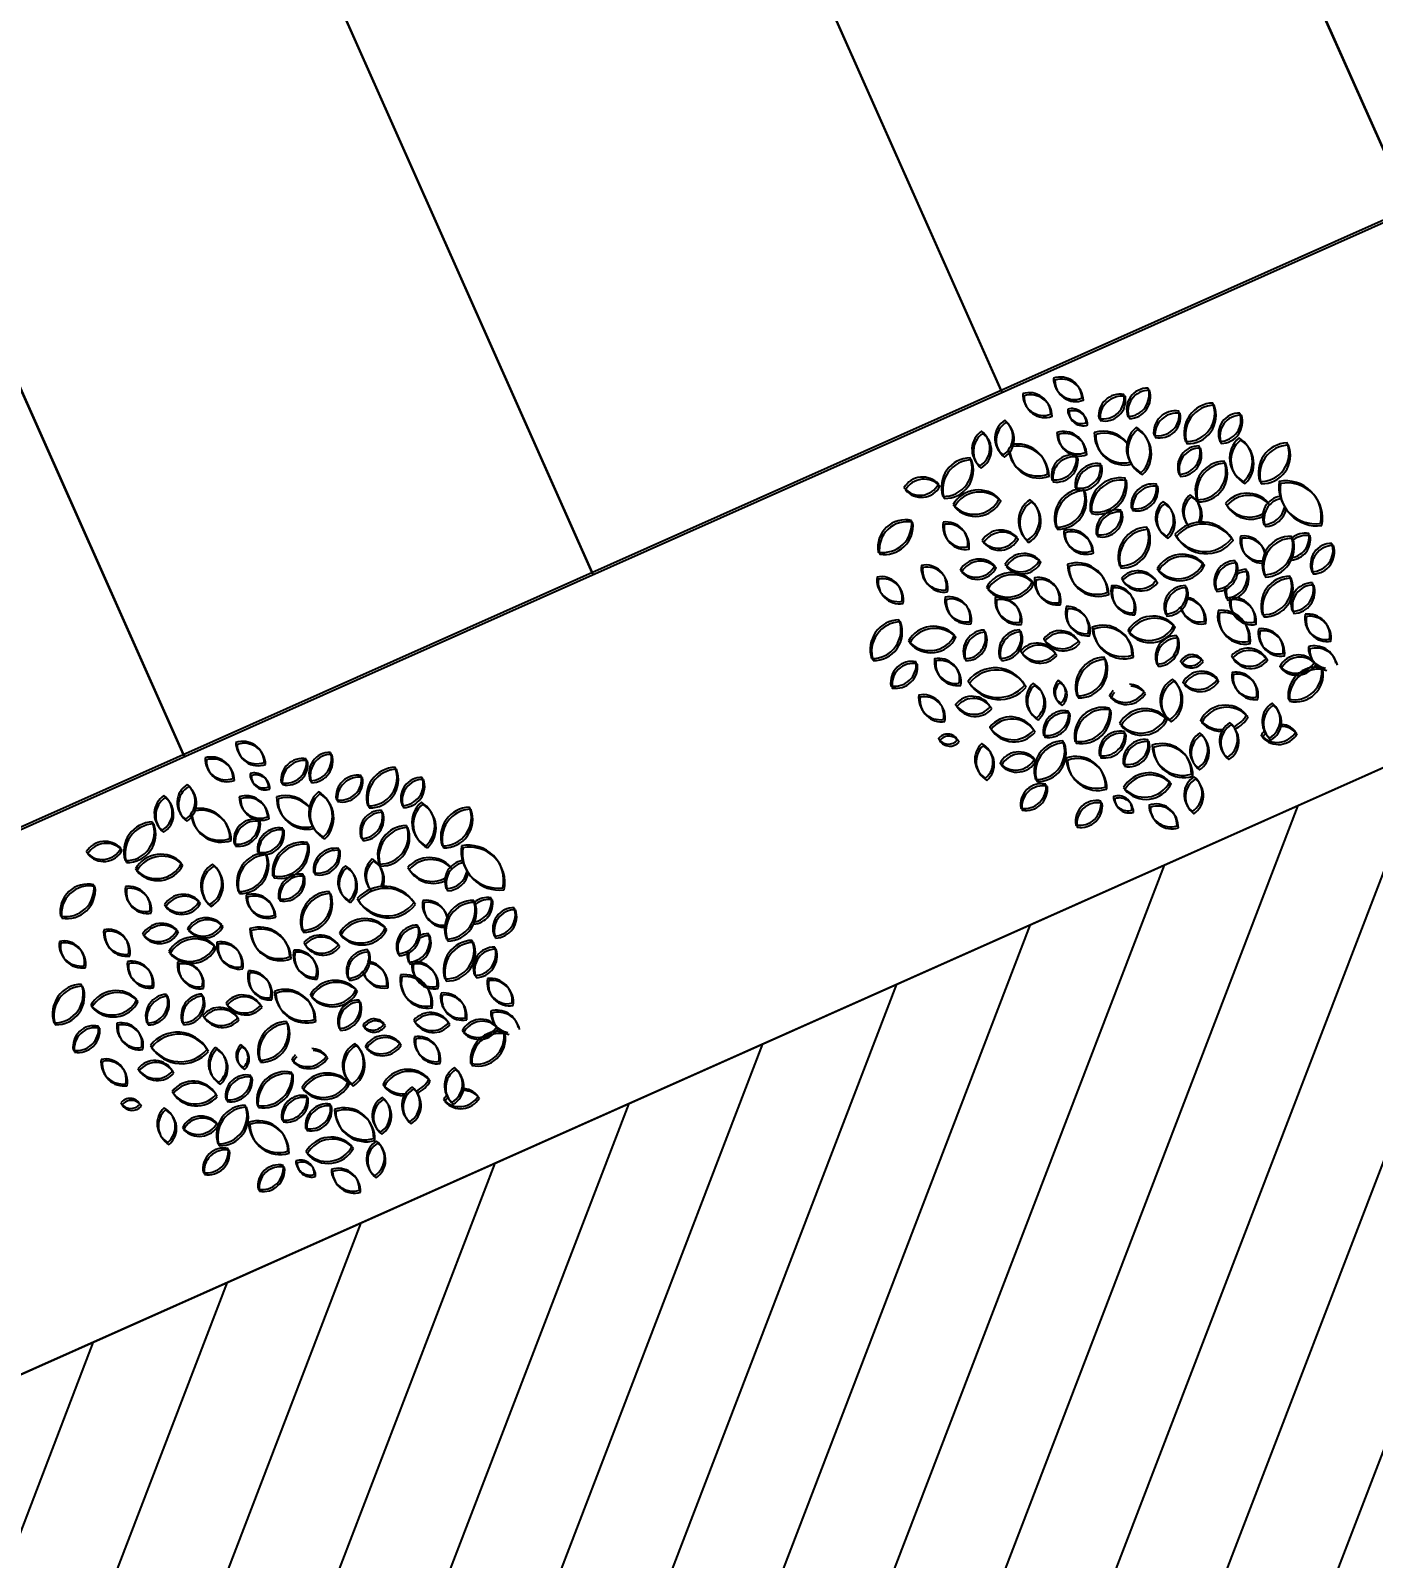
# Model space of a CAD drawing. Header units: inches. Extents: x -422522 to 22891, y -2973 to 414515.
# Drawn here: x 7647.9 to 7728.9, y 10637.9 to 10730.1 of the extents above; entities that cross this region are included whole.
import ezdxf

# ---------------------------------------------------------------- set-up
doc = ezdxf.new("R2010")
doc.units = ezdxf.units.IN
doc.header["$MEASUREMENT"] = 0
doc.layers.get('0').update_dxf_attribs({"lineweight": 25})
doc.layers.add('ARREDAMENTO', color=8, linetype='Continuous', lineweight=18)
doc.layers.add('QUOTE', color=6, linetype='Continuous', lineweight=9)
doc.styles.get("Standard").update_dxf_attribs({"font": 'Arial.ttf'})
doc.dimstyles.get("Standard").update_dxf_attribs({"dimtxt": 15, "dimasz": 10, "dimexe": 10, "dimexo": 10, "dimgap": 5, "dimtad": 2, "dimtih": 1, "dimtoh": 1, "dimdec": 0, "dimzin": 0, "dimdsep": 46, "dimtxsty": 'Standard', "dimblk": 'OBLIQUE', "dimblk1": 'OBLIQUE', "dimblk2": 'OBLIQUE', "dimcen": 0.09, "dimdle": 10, "dimadec": 0, "dimazin": 0, "dimtfac": 1, "dimtdec": 0, "dimtofl": 0, "dimtmove": 0, "dimatfit": 3, "dimldrblk": 'OBLIQUE', "dimfxl": 1, "dimtolj": 1, "dimtzin": 0, "dimarcsym": 0})

# ---------------------------------------------------------------- blocks, each defined once
blk = doc.blocks.new('_Oblique')
at = {"color": 0, "linetype": 'ByBlock', "lineweight": -2}
blk.add_line((-0.5, -0.5), (0.5, 0.5), dxfattribs=at)
blk = doc.blocks.new('*D98')
at = {"layer": 'Defpoints', "color": 0, "transparency": 16777216}
for p in [(7675.32, 10844.6), (7696.508, 10797.011), (7351.213, 10643.208)]:
    blk.add_point(p, dxfattribs=at)
at = {"layer": 'QUOTE', "color": 0, "lineweight": -2, "transparency": 16777216}
for p, q in [((7692.441, 10806.146), (7671.252, 10853.736)), ((7320.864, 10686.786), (7684.455, 10848.668)), ((7347.146, 10652.343), (7325.932, 10699.989))]:
    blk.add_line(p, q, dxfattribs=at)
at = {"layer": 'QUOTE', "color": 0, "lineweight": -2, "transparency": 16777216, "xscale": 10, "yscale": 10, "zscale": 10}
for p, rotation in [((7675.32, 10844.6), 23.99999999997978), ((7329.999, 10690.854), 203.9999999999798)]:
    blk.add_blockref('_Oblique', p, dxfattribs=dict(at, rotation=rotation))
at = {"layer": 'QUOTE', "color": 0, "transparency": 16777216, "insert": (7494.424, 10786.223), "char_height": 15, "attachment_point": 5}
blk.add_mtext('\\A1;378', dxfattribs=at)

msp = doc.modelspace()

# ---------------------------------------------------------------- hatches: boundary and pattern name
h = msp.add_hatch()
h.set_pattern_fill('ANSI31', color=0, scale=50, angle=24)
h.set_pattern_definition([(69, (3551.2776, -5106.066), (-5.8348777, 2.2397997), [])])
h.paths.add_polyline_path([(7743.386, 10691.82), (6657.157, 10208.199), (6657.157, 10142.53), (6849.699, 10228.255), (7089.027, 10334.81), (7089.008, 10334.851), (7098.144, 10338.918), (7452.639, 10496.701), (7453.109, 10496.91), (7763.246, 10634.992), (7763.245, 10634.993), (7763.183, 10635.134), (7767.733, 10637.16)])

# ---------------------------------------------------------------- linework, layer by layer
for p, q in [((7743.3, 10691.961), (7698.542, 10792.443)), ((7743.383, 10691.828), (7698.642, 10792.318)), ((7673.878, 10781.457), (7706.429, 10708.379)), ((7673.976, 10781.336), (7706.515, 10708.252)), ((7649.215, 10770.471), (7681.765, 10697.393)), ((7649.31, 10770.354), (7681.849, 10697.27)), ((7624.551, 10759.485), (7657.102, 10686.407)), ((7624.644, 10759.372), (7657.183, 10686.288)), ((7731.093, 10719.365), (7385.798, 10565.562)), ((7731.18, 10719.234), (7385.86, 10565.488)), ((6656.965, 10208.113), (7743.386, 10691.82)), ((6779.618, 10262.731), (7743.383, 10691.828)), ((7398.062, 10538.081), (7743.383, 10691.828))]:
    msp.add_line(p, q)
at = {"layer": 'ARREDAMENTO', "linetype": 'ByBlock', "lineweight": -3}
for points in [[(7709.615, 10709.132, 0.535384), (7711.331, 10707.926, 0.500203)], [(7709.701, 10709.004, 0.535384), (7711.416, 10707.798, 0.500203)], [(7707.757, 10708.195, 0.535384), (7709.447, 10706.955, 0.500203)], [(7707.842, 10708.068, 0.535384), (7709.532, 10706.827, 0.500203)], [(7712.345, 10706.702, 0.535384), (7713.863, 10708.149, 0.500203)], [(7712.43, 10706.574, 0.535384), (7713.949, 10708.02, 0.500203)], [(7715.318, 10708.525, 0.535384), (7714.106, 10706.814, 0.500203)], [(7715.403, 10708.397, 0.535384), (7714.191, 10706.686, 0.500203)], [(7710.472, 10707.256, 0.535384), (7711.589, 10706.436, 0.500203)], [(7710.557, 10707.128, 0.535384), (7711.674, 10706.308, 0.500203)], [(7715.661, 10705.686, 0.535384), (7717.18, 10707.132, 0.500203)], [(7715.746, 10705.557, 0.535384), (7717.265, 10707.003, 0.500203)], [(7717.576, 10705.299, 0.535384), (7719.227, 10707.629, 0.500203)], [(7717.661, 10705.17, 0.535384), (7719.312, 10707.5, 0.500203)], [(7720.863, 10707.025, 0.535384), (7719.65, 10705.313, 0.500203)], [(7720.948, 10706.895, 0.535384), (7719.735, 10705.184, 0.500203)], [(7705.166, 10703.831, 0.535384), (7705.274, 10705.925, 0.500203)], [(7706.687, 10706.588, 0.535384), (7706.579, 10704.494, 0.500203)], [(7706.773, 10706.461, 0.535384), (7706.664, 10704.367, 0.500203)], [(7709.822, 10705.85, 0.535384), (7711.538, 10704.645, 0.500203)], [(7714.603, 10706.158, 0.535384), (7714.898, 10703.439, 0.500203)], [(7714.688, 10706.03, 0.535384), (7714.982, 10703.311, 0.500203)], [(7705.25, 10703.704, 0.535384), (7705.359, 10705.798, 0.500203)], [(7709.907, 10705.723, 0.535384), (7711.623, 10704.517, 0.500203)], [(7718.402, 10705.037, 0.535384), (7717.19, 10703.326, 0.500203)], [(7720.805, 10705.521, 0.535384), (7721.09, 10702.897, 0.500203)], [(7720.89, 10705.392, 0.535384), (7721.174, 10702.767, 0.500203)], [(7722.056, 10702.89, 0.535384), (7723.707, 10705.22, 0.500203)], [(7722.14, 10702.76, 0.535384), (7723.792, 10705.09, 0.500203)], [(7702.933, 10702, 0.535384), (7704.584, 10704.33, 0.500203)], [(7703.018, 10701.874, 0.535384), (7704.669, 10704.204, 0.500203)], [(7710.999, 10704.477, 0.535384), (7709.511, 10703, 0.500203)], [(7711.084, 10704.35, 0.535384), (7709.595, 10702.873, 0.500203)], [(7718.487, 10704.908, 0.535384), (7717.275, 10703.197, 0.500203)], [(7718.254, 10701.794, 0.535384), (7719.905, 10704.125, 0.500203)], [(7700.593, 10702.522, 0.535384), (7702.678, 10702.743, 0.500203)], [(7710.922, 10702.514, 0.535384), (7712.441, 10703.96, 0.500203)], [(7711.007, 10702.386, 0.535384), (7712.526, 10703.832, 0.500203)], [(7711.831, 10701.092, 0.535384), (7713.928, 10703.088, 0.500203)], [(7718.338, 10701.665, 0.535384), (7719.989, 10703.995, 0.500203)], [(7700.677, 10702.396, 0.535384), (7702.763, 10702.617, 0.500203)], [(7703.557, 10701.5, 0.535384), (7706.345, 10701.85, 0.500203)], [(7703.641, 10701.374, 0.535384), (7706.429, 10701.723, 0.500203)], [(7709.757, 10700.141, 0.535384), (7711.408, 10702.471, 0.500203)], [(7709.841, 10700.013, 0.535384), (7711.492, 10702.344, 0.500203)], [(7711.915, 10700.964, 0.535384), (7714.012, 10702.96, 0.500203)], [(7714.3, 10701.281, 0.535384), (7715.819, 10702.728, 0.500203)], [(7714.384, 10701.153, 0.535384), (7715.903, 10702.599, 0.500203)], [(7725.721, 10700.368, 0.535384), (7723.227, 10702.9, 0.500203)], [(7725.805, 10700.238, 0.535384), (7723.312, 10702.77, 0.500203)], [(7708.026, 10699.351, 0.535384), (7708.2, 10701.796, 0.500203)], [(7708.11, 10699.224, 0.535384), (7708.284, 10701.669, 0.500203)], [(7716.222, 10701.687, 0.535384), (7716.446, 10699.602, 0.500203)], [(7716.306, 10701.558, 0.535384), (7716.53, 10699.473, 0.500203)], [(7701.046, 10700.548, 0.535384), (7699.046, 10698.643, 0.500203)], [(7701.13, 10700.422, 0.535384), (7699.129, 10698.517, 0.500203)], [(7702.963, 10700.441, 0.535384), (7704.434, 10698.947, 0.500203)], [(7712.193, 10699.698, 0.535384), (7713.681, 10701.175, 0.500203)], [(7712.277, 10699.57, 0.535384), (7713.765, 10701.047, 0.500203)], [(7716.942, 10699.709, 0.535384), (7720.365, 10699.471, 0.500203)], [(7703.047, 10700.315, 0.535384), (7704.518, 10698.821, 0.500203)], [(7705.313, 10699.329, 0.535384), (7707.398, 10699.55, 0.500203)], [(7705.397, 10699.202, 0.535384), (7707.482, 10699.423, 0.500203)], [(7710.229, 10699.923, 0.535384), (7711.945, 10698.718, 0.500203)], [(7710.313, 10699.796, 0.535384), (7712.029, 10698.59, 0.500203)], [(7713.601, 10697.804, 0.535384), (7715.252, 10700.134, 0.500203)], [(7713.685, 10697.675, 0.535384), (7715.336, 10700.006, 0.500203)], [(7717.026, 10699.581, 0.535384), (7720.449, 10699.342, 0.500203)], [(7723.969, 10699.595, 0.535384), (7722.318, 10697.265, 0.500203)], [(7724.053, 10699.465, 0.535384), (7722.402, 10697.135, 0.500203)], [(7706.687, 10697.891, 0.535384), (7708.768, 10698.153, 0.500203)], [(7715.859, 10697.619, 0.535384), (7718.647, 10697.969, 0.500203)], [(7726.414, 10699.162, 0.535384), (7725.202, 10697.451, 0.500203)], [(7726.498, 10699.032, 0.535384), (7725.286, 10697.321, 0.500203)], [(7703.139, 10696.362, 0.535384), (7701.646, 10697.834, 0.500203)], [(7703.223, 10696.235, 0.535384), (7701.73, 10697.708, 0.500203)], [(7703.985, 10697.557, 0.535384), (7706.066, 10697.818, 0.500203)], [(7704.069, 10697.431, 0.535384), (7706.15, 10697.692, 0.500203)], [(7706.771, 10697.765, 0.535384), (7708.852, 10698.025, 0.500203)], [(7710.467, 10697.901, 0.535384), (7712.873, 10696.211, 0.500203)], [(7710.551, 10697.774, 0.535384), (7712.956, 10696.083, 0.500203)], [(7715.942, 10697.49, 0.535384), (7718.731, 10697.84, 0.500203)], [(7720.581, 10698.115, 0.535384), (7719.394, 10696.386, 0.500203)], [(7720.665, 10697.986, 0.535384), (7719.477, 10696.257, 0.500203)], [(7700.46, 10695.658, 0.535384), (7698.967, 10697.131, 0.500203)], [(7700.543, 10695.532, 0.535384), (7699.05, 10697.005, 0.500203)], [(7705.563, 10696.511, 0.535384), (7708.351, 10696.861, 0.500203)], [(7705.647, 10696.384, 0.535384), (7708.435, 10696.734, 0.500203)], [(7709.948, 10695.587, 0.535384), (7708.476, 10697.081, 0.500203)], [(7710.031, 10695.46, 0.535384), (7708.56, 10696.954, 0.500203)], [(7713.708, 10697.06, 0.535384), (7715.8, 10696.914, 0.500203)], [(7713.791, 10696.931, 0.535384), (7715.883, 10696.785, 0.500203)], [(7722.218, 10694.862, 0.535384), (7723.869, 10697.193, 0.500203)], [(7722.301, 10694.733, 0.535384), (7723.953, 10697.063, 0.500203)], [(7725.236, 10696.781, 0.535384), (7724.024, 10695.07, 0.500203)], [(7725.319, 10696.651, 0.535384), (7724.107, 10694.94, 0.500203)], [(7704.566, 10694.439, 0.535384), (7703.073, 10695.912, 0.500203)], [(7704.649, 10694.313, 0.535384), (7703.157, 10695.785, 0.500203)], [(7707.592, 10694.401, 0.535384), (7706.099, 10695.874, 0.500203)], [(7707.675, 10694.274, 0.535384), (7706.183, 10695.747, 0.500203)], [(7714.438, 10694.974, 0.535384), (7713.116, 10696.602, 0.500203)], [(7714.521, 10694.845, 0.535384), (7713.199, 10696.474, 0.500203)], [(7717.586, 10696.616, 0.535384), (7716.374, 10694.905, 0.500203)], [(7717.669, 10696.487, 0.535384), (7716.457, 10694.776, 0.500203)], [(7720.256, 10695.884, 0.535384), (7721.749, 10694.412, 0.500203)], [(7720.34, 10695.755, 0.535384), (7721.832, 10694.282, 0.500203)], [(7710.385, 10695.35, 0.535384), (7711.706, 10693.722, 0.500203)], [(7710.468, 10695.222, 0.535384), (7711.789, 10693.594, 0.500203)], [(7719.549, 10695.112, 0.535384), (7721.389, 10693.244, 0.500203)], [(7719.632, 10694.983, 0.535384), (7721.472, 10693.115, 0.500203)], [(7724.796, 10694.889, 0.535384), (7726.268, 10693.394, 0.500203)], [(7698.642, 10692.22, 0.535384), (7700.293, 10694.551, 0.500203)], [(7698.725, 10692.095, 0.535384), (7700.376, 10694.425, 0.500203)], [(7700.857, 10693.277, 0.535384), (7703.645, 10693.627, 0.500203)], [(7700.94, 10693.151, 0.535384), (7703.728, 10693.5, 0.500203)], [(7704.241, 10692.209, 0.535384), (7705.429, 10693.937, 0.500203)], [(7706.385, 10692.225, 0.535384), (7707.572, 10693.953, 0.500203)], [(7711.115, 10693.264, 0.535384), (7709.023, 10693.41, 0.500203)], [(7714.355, 10692.422, 0.535384), (7711.949, 10694.113, 0.500203)], [(7714.438, 10692.294, 0.535384), (7712.032, 10693.985, 0.500203)], [(7714.091, 10693.89, 0.535384), (7716.879, 10694.24, 0.500203)], [(7714.174, 10693.762, 0.535384), (7716.962, 10694.111, 0.500203)], [(7721.992, 10694.008, 0.535384), (7723.464, 10692.514, 0.500203)], [(7722.075, 10693.879, 0.535384), (7723.547, 10692.384, 0.500203)], [(7724.88, 10694.759, 0.535384), (7726.351, 10693.264, 0.500203)], [(7704.324, 10692.082, 0.535384), (7705.512, 10693.81, 0.500203)], [(7706.467, 10692.098, 0.535384), (7707.655, 10693.826, 0.500203)], [(7709.725, 10692.515, 0.535384), (7707.633, 10692.661, 0.500203)], [(7709.808, 10692.387, 0.535384), (7707.716, 10692.533, 0.500203)], [(7711.198, 10693.136, 0.535384), (7709.106, 10693.282, 0.500203)], [(7717.058, 10693.589, 0.535384), (7715.845, 10691.877, 0.500203)], [(7717.141, 10693.46, 0.535384), (7715.928, 10691.749, 0.500203)], [(7701.325, 10692.012, 0.535384), (7699.807, 10690.566, 0.500203)], [(7703.932, 10690.723, 0.535384), (7702.439, 10692.196, 0.500203)], [(7704.015, 10690.597, 0.535384), (7702.522, 10692.07, 0.500203)], [(7711.027, 10689.966, 0.535384), (7712.678, 10692.296, 0.500203)], [(7711.109, 10689.838, 0.535384), (7712.76, 10692.168, 0.500203)], [(7718.562, 10692.174, 0.535384), (7717.276, 10692.038, 0.500203)], [(7718.645, 10692.045, 0.535384), (7717.358, 10691.909, 0.500203)], [(7720.352, 10692.383, 0.535384), (7722.444, 10692.239, 0.500203)], [(7720.434, 10692.254, 0.535384), (7722.526, 10692.11, 0.500203)], [(7725.354, 10691.998, 0.535384), (7723.273, 10691.737, 0.500203)], [(7725.437, 10691.868, 0.535384), (7723.356, 10691.607, 0.500203)], [(7701.408, 10691.886, 0.535384), (7699.889, 10690.44, 0.500203)], [(7707.88, 10690.614, 0.535384), (7704.457, 10690.853, 0.500203)], [(7707.962, 10690.487, 0.535384), (7704.54, 10690.726, 0.500203)], [(7719.51, 10690.995, 0.535384), (7717.424, 10690.774, 0.500203)], [(7719.592, 10690.865, 0.535384), (7717.507, 10690.645, 0.500203)], [(7721.859, 10689.882, 0.535384), (7720.388, 10691.376, 0.500203)], [(7721.942, 10689.753, 0.535384), (7720.471, 10691.247, 0.500203)], [(7723.776, 10689.775, 0.535384), (7725.777, 10691.68, 0.500203)], [(7723.858, 10689.645, 0.535384), (7725.86, 10691.55, 0.500203)], [(7708.601, 10688.637, 0.535384), (7708.376, 10690.722, 0.500203)], [(7708.683, 10688.51, 0.535384), (7708.459, 10690.595, 0.500203)], [(7710.051, 10689.522, 0.535384), (7709.904, 10690.889, 0.500203)], [(7710.133, 10689.394, 0.535384), (7709.986, 10690.762, 0.500203)], [(7716.796, 10690.973, 0.535384), (7716.622, 10688.527, 0.500203)], [(7716.879, 10690.844, 0.535384), (7716.704, 10688.399, 0.500203)], [(7702.981, 10688.541, 0.535384), (7701.488, 10690.014, 0.500203)], [(7703.064, 10688.415, 0.535384), (7701.571, 10689.888, 0.500203)], [(7705.802, 10689.305, 0.535384), (7703.71, 10689.451, 0.500203)], [(7705.884, 10689.179, 0.535384), (7703.792, 10689.325, 0.500203)], [(7712.991, 10689.232, 0.535384), (7710.895, 10687.235, 0.500203)], [(7722.647, 10687.431, 0.535384), (7722.796, 10689.523, 0.500203)], [(7722.729, 10687.301, 0.535384), (7722.878, 10689.393, 0.500203)], [(7708.418, 10687.896, 0.535384), (7705.77, 10688.078, 0.500203)], [(7708.5, 10687.769, 0.535384), (7705.852, 10687.951, 0.500203)], [(7710.522, 10689.042, 0.535384), (7709.004, 10687.596, 0.500203)], [(7710.605, 10688.915, 0.535384), (7709.086, 10687.469, 0.500203)], [(7713.073, 10689.104, 0.535384), (7710.977, 10687.108, 0.500203)], [(7713.604, 10688.306, 0.535384), (7716.392, 10688.656, 0.500203)], [(7713.686, 10688.178, 0.535384), (7716.474, 10688.527, 0.500203)], [(7703.836, 10687.309, 0.535384), (7702.67, 10687.391, 0.500203)], [(7703.918, 10687.183, 0.535384), (7702.752, 10687.264, 0.500203)], [(7713.9, 10687.81, 0.535384), (7712.381, 10686.363, 0.500203)], [(7713.982, 10687.681, 0.535384), (7712.463, 10686.236, 0.500203)], [(7718.455, 10687.725, 0.535384), (7718.346, 10685.631, 0.500203)], [(7718.537, 10687.596, 0.535384), (7718.428, 10685.502, 0.500203)], [(7720.264, 10688.346, 0.535384), (7720.115, 10686.254, 0.500203)], [(7720.346, 10688.217, 0.535384), (7720.197, 10686.125, 0.500203)], [(7705.508, 10684.999, 0.535384), (7705.283, 10687.084, 0.500203)], [(7705.589, 10684.872, 0.535384), (7705.365, 10686.957, 0.500203)], [(7708.469, 10686.153, 0.535384), (7706.388, 10685.892, 0.500203)], [(7708.531, 10684.923, 0.535384), (7710.182, 10687.253, 0.500203)], [(7708.613, 10684.795, 0.535384), (7710.264, 10687.125, 0.500203)], [(7713.823, 10685.846, 0.535384), (7715.312, 10687.323, 0.500203)], [(7713.905, 10685.718, 0.535384), (7715.394, 10687.195, 0.500203)], [(7717.932, 10685.247, 0.535384), (7715.563, 10686.985, 0.500203)], [(7718.013, 10685.118, 0.535384), (7715.645, 10686.857, 0.500203)], [(7708.551, 10686.026, 0.535384), (7706.47, 10685.765, 0.500203)], [(7712.745, 10684.468, 0.535384), (7710.38, 10686.204, 0.500203)], [(7712.827, 10684.34, 0.535384), (7710.462, 10686.077, 0.500203)], [(7709.161, 10684.638, 0.535384), (7707.642, 10683.192, 0.500203)], [(7713.84, 10684.439, 0.535384), (7716.628, 10684.789, 0.500203)], [(7713.921, 10684.311, 0.535384), (7716.709, 10684.66, 0.500203)], [(7718.105, 10685.084, 0.535384), (7717.996, 10682.99, 0.500203)], [(7718.186, 10684.955, 0.535384), (7718.077, 10682.861, 0.500203)], [(7709.242, 10684.51, 0.535384), (7707.724, 10683.064, 0.500203)], [(7714.35, 10683.068, 0.535384), (7713.233, 10683.888, 0.500203)], [(7714.432, 10682.94, 0.535384), (7713.315, 10683.76, 0.500203)], [(7712.478, 10683.621, 0.535384), (7710.959, 10682.175, 0.500203)], [(7712.559, 10683.493, 0.535384), (7711.04, 10682.047, 0.500203)], [(7717.066, 10682.128, 0.535384), (7715.375, 10683.369, 0.500203)], [(7717.147, 10682, 0.535384), (7715.457, 10683.241, 0.500203)]]:
    msp.add_lwpolyline(points, format="xyb", close=True, dxfattribs=at)
for points in [[(7714.048, 10705.236, 0.30861), (7712.077, 10705.855, 0.535384)], [(7706.9, 10704.8, 0.485783), (7709.259, 10703.338, 0.46813), (7707.076, 10705.123, 0.535384)], [(7706.985, 10704.673, 0.485783), (7709.344, 10703.211, 0.46813), (7707.161, 10704.996, 0.535384)], [(7712.077, 10705.855, 0.497857), (7714.242, 10704.06, 0.500203)], [(7712.162, 10705.727, 0.497857), (7714.327, 10703.931, 0.500203)], [(7714.133, 10705.108, 0.30861), (7712.162, 10705.727, 0.535384)], [(7722.574, 10701.626, 0.449067), (7719.994, 10701.588, 0.535384)], [(7717.849, 10702.1, 0.427879), (7717.728, 10700.281, 0.500203)], [(7717.933, 10701.971, 0.427879), (7717.812, 10700.152, 0.500203)], [(7718.379, 10700.443, 0.379729), (7717.849, 10702.1, 0.535384)], [(7718.463, 10700.314, 0.379729), (7717.933, 10701.971, 0.535384)], [(7719.994, 10701.588, 0.411154), (7722.244, 10700.962, 0.500203)], [(7722.659, 10701.497, 0.449067), (7720.078, 10701.459, 0.535384)], [(7720.078, 10701.459, 0.411154), (7722.328, 10700.832, 0.500203)], [(7723.276, 10702, 0.473768), (7722.311, 10700.306, 0.350042), (7723.561, 10701.359, 0.535384)], [(7723.361, 10701.87, 0.473768), (7722.395, 10700.176, 0.350042), (7723.645, 10701.229, 0.535384)], [(7720.89, 10699.6, 0.493715), (7722.219, 10698.105, 0.500203)], [(7722.362, 10698.599, 0.391787), (7720.89, 10699.6, 0.535384)], [(7720.974, 10699.471, 0.493715), (7722.302, 10697.975, 0.500203)], [(7722.445, 10698.469, 0.391787), (7720.974, 10699.471, 0.535384)], [(7723.883, 10698.285, 0.439965), (7725.016, 10699.758, 0.209361), (7723.996, 10699.501, 0.535384)], [(7723.967, 10698.155, 0.439965), (7725.1, 10699.628, 0.209361), (7724.08, 10699.372, 0.535384)], [(7719.971, 10696.548, 0.136045), (7720.036, 10695.878, 0.500203), (7721.248, 10697.589, 0.535384)], [(7721.248, 10697.589, 0.128884), (7720.626, 10697.445, 0.500203)], [(7720.055, 10696.418, 0.136045), (7720.119, 10695.748, 0.500203), (7721.332, 10697.459, 0.535384)], [(7721.332, 10697.459, 0.128884), (7720.709, 10697.315, 0.500203)], [(7717.269, 10695.293, 0.382111), (7718.723, 10694.45, 0.410997), (7717.616, 10695.923, 0.535384)], [(7717.353, 10695.164, 0.382111), (7718.806, 10694.321, 0.410997), (7717.699, 10695.794, 0.535384)], [(7726.655, 10691.943, 0.43907), (7724.993, 10692.923, 0.535384)], [(7724.993, 10692.923, 0.373165), (7726.017, 10691.628, 0.500203)], [(7725.076, 10692.793, 0.373165), (7726.1, 10691.498, 0.500203)], [(7726.738, 10691.813, 0.43907), (7725.076, 10692.793, 0.535384)], [(7713.218, 10690.29, 0.076845), (7712.996, 10689.976, 0.500203), (7715.077, 10690.237, 0.535384)], [(7715.077, 10690.237, 0.202478), (7714.198, 10690.671, 0.500203)], [(7715.159, 10690.109, 0.202478), (7714.28, 10690.543, 0.500203)], [(7713.301, 10690.162, 0.076845), (7713.078, 10689.848, 0.500203), (7715.159, 10690.109, 0.535384)], [(7721.266, 10688.823, 0.535384), (7718.477, 10688.473, 0.217069), (7719.832, 10687.94, 0.535384)], [(7721.348, 10688.694, 0.535384), (7718.56, 10688.345, 0.217069), (7719.914, 10687.811, 0.535384)], [(7720.483, 10688.102, 0.155177), (7721.266, 10688.823, 0.535384)], [(7720.565, 10687.973, 0.155177), (7721.348, 10688.694, 0.535384)], [(7722.329, 10687.845, 0.064212), (7722.144, 10687.58, 0.500203), (7724.229, 10687.802, 0.535384)], [(7722.411, 10687.715, 0.064212), (7722.226, 10687.451, 0.500203), (7724.311, 10687.672, 0.535384)], [(7724.229, 10687.802, 0.224005), (7723.255, 10688.256, 0.500203)], [(7724.311, 10687.672, 0.224005), (7723.337, 10688.127, 0.500203)]]:
    msp.add_lwpolyline(points, format="xyb", dxfattribs=at)
for centre, radius, start, end in [((7660.693, 10685.914), 1.31, 1.75811, 108.05544), ((7661.547, 10687.129), 1.26, 178.579, 291.23455), ((7660.775, 10685.795), 1.31, 1.74871, 108.04605), ((7661.629, 10687.009), 1.26, 178.5696, 291.22515), ((7665.954, 10685.294), 1.26, 88.35809, 201.01365), ((7664.743, 10686.152), 1.31, 271.5372, 17.83454), ((7659.687, 10686.166), 1.26, 177.39454, 290.0501), ((7658.809, 10684.97), 1.31, 0.57365, 106.87099), ((7659.769, 10686.047), 1.26, 177.38515, 290.0407), ((7658.89, 10684.85), 1.31, 0.56425, 106.86159), ((7664.318, 10684.884), 1.31, 80.45011, 186.74744), ((7663.295, 10685.959), 1.26, 257.271, 9.92655), ((7664.4, 10684.764), 1.31, 80.44071, 186.73805), ((7663.376, 10685.84), 1.26, 257.2616, 9.91716), ((7666.036, 10685.174), 1.26, 88.3487, 201.00425), ((7664.824, 10686.032), 1.31, 271.5278, 17.82514), ((7669.947, 10683.873), 1.785, 91.5372, 197.83454), ((7668.298, 10685.042), 1.716, 268.35809, 21.01365), ((7661.976, 10685.246), 0.833, 177.39454, 290.0501), ((7661.395, 10684.455), 0.866, 0.57365, 106.87099), ((7662.057, 10685.126), 0.833, 177.38515, 290.0407), ((7661.477, 10684.336), 0.866, 0.56425, 106.86159), ((7667.635, 10683.868), 1.31, 80.45011, 186.74744), ((7666.611, 10684.943), 1.26, 257.271, 9.92655), ((7667.716, 10683.747), 1.31, 80.44071, 186.73805), ((7666.693, 10684.823), 1.26, 257.2616, 9.91716), ((7670.029, 10683.752), 1.785, 91.5278, 197.82514), ((7668.379, 10684.921), 1.716, 268.3487, 21.00425), ((7671.499, 10683.793), 1.26, 88.35809, 201.01365), ((7671.58, 10683.672), 1.26, 88.3487, 201.00425), ((7670.287, 10684.651), 1.31, 271.5372, 17.83454), ((7670.369, 10684.53), 1.31, 271.5278, 17.82514), ((7656.677, 10682.865), 1.31, 123.88175, 230.17908), ((7656.758, 10682.747), 1.31, 123.87235, 230.16969), ((7655.195, 10682.942), 1.26, 300.70264, 53.35819), ((7655.276, 10682.824), 1.26, 300.69324, 53.34879), ((7658.003, 10683.533), 1.26, 120.70264, 233.35819), ((7658.084, 10683.414), 1.26, 120.69324, 233.34879), ((7656.521, 10683.61), 1.31, 303.88175, 50.17908), ((7656.602, 10683.491), 1.31, 303.87235, 50.16969), ((7660.9, 10682.633), 1.31, 1.75811, 108.05544), ((7661.754, 10683.847), 1.26, 178.579, 291.23455), ((7660.981, 10682.513), 1.31, 1.74871, 108.04605), ((7661.835, 10683.728), 1.26, 178.5696, 291.22515), ((7664.51, 10683.803), 1.763, 177.39454, 283.26151), ((7663.281, 10682.129), 1.833, 38.26801, 106.87099), ((7664.591, 10683.683), 1.763, 177.38515, 283.25212), ((7663.362, 10682.009), 1.833, 38.25861, 106.86159), ((7666.328, 10682.925), 1.643, 129.86302, 242.51857), ((7666.41, 10682.805), 1.643, 129.85362, 242.50918), ((7664.404, 10682.716), 1.709, 313.04213, 59.33947), ((7664.485, 10682.596), 1.709, 313.03273, 59.33007), ((7659.326, 10683.025), 1.765, 186.41137, 290.0501), ((7658.096, 10681.348), 1.836, 0.57365, 100.91637), ((7658.177, 10681.229), 1.836, 0.56425, 100.90698), ((7669.038, 10681.806), 1.26, 88.35809, 201.01365), ((7669.119, 10681.685), 1.26, 88.3487, 201.00425), ((7667.827, 10682.664), 1.31, 271.5372, 17.83454), ((7667.908, 10682.543), 1.31, 271.5278, 17.82514), ((7672.494, 10682.332), 1.586, 129.86302, 242.51857), ((7672.575, 10682.21), 1.586, 129.85362, 242.50918), ((7670.636, 10682.13), 1.649, 313.04213, 59.33947), ((7670.718, 10682.009), 1.649, 313.03273, 59.33007), ((7674.427, 10681.464), 1.785, 91.5372, 197.83454), ((7674.508, 10681.343), 1.785, 91.5278, 197.82514), ((7672.777, 10682.633), 1.716, 268.35809, 21.01365), ((7672.858, 10682.512), 1.716, 268.3487, 21.00425), ((7655.304, 10680.575), 1.785, 91.5372, 197.83454), ((7655.385, 10680.456), 1.785, 91.5278, 197.82514), ((7653.655, 10681.743), 1.716, 268.35809, 21.01365), ((7653.736, 10681.625), 1.716, 268.3487, 21.00425), ((7659.407, 10682.906), 1.765, 186.40197, 290.0407), ((7661.419, 10681.271), 1.26, 78.45545, 191.11101), ((7660.373, 10682.325), 1.31, 261.63456, 7.9319), ((7661.5, 10681.152), 1.26, 78.44606, 191.10161), ((7660.455, 10682.205), 1.31, 261.62516, 7.9225), ((7662.896, 10680.696), 1.31, 80.45011, 186.74744), ((7661.872, 10681.771), 1.26, 257.271, 9.92655), ((7670.625, 10680.369), 1.785, 91.5372, 197.83454), ((7670.705, 10680.248), 1.785, 91.5278, 197.82514), ((7668.975, 10681.537), 1.716, 268.35809, 21.01365), ((7669.056, 10681.417), 1.716, 268.3487, 21.00425), ((7652.391, 10679.879), 1.31, 42.90131, 149.19864), ((7652.471, 10679.761), 1.31, 42.89191, 149.18924), ((7662.977, 10680.576), 1.31, 80.44071, 186.73805), ((7661.953, 10681.651), 1.26, 257.2616, 9.91716), ((7664.3, 10679.332), 1.809, 80.45011, 186.74744), ((7662.887, 10680.816), 1.739, 257.271, 9.92655), ((7664.38, 10679.212), 1.809, 80.44071, 186.73805), ((7662.967, 10680.697), 1.739, 257.2616, 9.91716), ((7652.234, 10681.355), 1.26, 219.7222, 332.37775), ((7652.315, 10681.237), 1.26, 219.7128, 332.36835), ((7655.754, 10678.658), 1.756, 44.00529, 150.30263), ((7655.835, 10678.54), 1.756, 43.99589, 150.29323), ((7662.128, 10678.716), 1.785, 91.5372, 197.83454), ((7662.208, 10678.596), 1.785, 91.5278, 197.82514), ((7660.478, 10679.884), 1.716, 268.35809, 21.01365), ((7660.559, 10679.765), 1.716, 268.3487, 21.00425), ((7666.273, 10679.463), 1.31, 80.45011, 186.74744), ((7665.25, 10680.538), 1.26, 257.271, 9.92655), ((7666.354, 10679.343), 1.31, 80.44071, 186.73805), ((7665.331, 10680.418), 1.26, 257.2616, 9.91716), ((7669.328, 10679.161), 1.26, 129.86302, 222.52336), ((7667.853, 10679.001), 1.31, 336.16657, 59.33947), ((7671.973, 10678.488), 1.727, 42.4829, 139.21592), ((7672.054, 10678.367), 1.727, 42.4735, 139.20652), ((7676.095, 10680.596), 2.22, 171.41366, 277.711), ((7674.303, 10678.831), 2.135, 348.23455, 100.8901), ((7676.176, 10680.474), 2.22, 171.40426, 277.7016), ((7674.383, 10678.71), 2.135, 348.22515, 100.88071), ((7655.506, 10680.632), 1.688, 220.82618, 333.48174), ((7655.587, 10680.514), 1.688, 220.81678, 333.47234), ((7659.702, 10678.536), 1.532, 122.77776, 229.0751), ((7659.782, 10678.417), 1.532, 122.76836, 229.0657), ((7657.97, 10678.66), 1.473, 299.59865, 52.25421), ((7658.051, 10678.541), 1.473, 299.58925, 52.24481), ((7664.163, 10677.907), 1.31, 81.63456, 187.9319), ((7663.117, 10678.961), 1.26, 258.45545, 11.11101), ((7667.7, 10678.747), 1.26, 129.81424, 242.46979), ((7667.781, 10678.627), 1.26, 129.80484, 242.46039), ((7666.224, 10678.588), 1.31, 312.99335, 59.29068), ((7666.305, 10678.468), 1.31, 312.98395, 59.28129), ((7669.409, 10679.04), 1.26, 129.85362, 222.51397), ((7667.933, 10678.88), 1.31, 336.15718, 59.33007), ((7672.107, 10680.44), 1.66, 209.73948, 299.1403), ((7672.188, 10680.319), 1.66, 209.73008, 299.13091), ((7674.159, 10678.786), 1.26, 99.61321, 201.01365), ((7674.24, 10678.664), 1.26, 99.60381, 201.00425), ((7672.948, 10679.644), 1.31, 271.5372, 348.70601), ((7673.028, 10679.522), 1.31, 271.5278, 348.69661), ((7651.353, 10676.957), 1.66, 77.271, 189.92655), ((7650.004, 10678.374), 1.726, 260.45011, 6.74744), ((7651.433, 10676.84), 1.66, 77.2616, 189.91716), ((7650.085, 10678.256), 1.726, 260.44071, 6.73805), ((7654.869, 10678.213), 1.26, 168.23455, 280.8901), ((7653.811, 10677.171), 1.31, 351.41366, 97.711), ((7654.949, 10678.094), 1.26, 168.22515, 280.88071), ((7653.891, 10677.053), 1.31, 351.40426, 97.7016), ((7664.243, 10677.787), 1.31, 81.62516, 187.9225), ((7663.198, 10678.841), 1.26, 258.44606, 11.10161), ((7669.237, 10676.336), 2.144, 32.8698, 139.16714), ((7669.317, 10676.215), 2.144, 32.8604, 139.15774), ((7657.11, 10676.686), 1.31, 42.90131, 149.19864), ((7656.954, 10678.162), 1.26, 219.7222, 332.37775), ((7657.191, 10676.567), 1.31, 42.89191, 149.18924), ((7657.034, 10678.044), 1.26, 219.7128, 332.36835), ((7662.161, 10677.92), 1.26, 178.579, 291.23455), ((7661.308, 10676.706), 1.31, 1.75811, 108.05544), ((7661.388, 10676.586), 1.31, 1.74871, 108.04605), ((7662.241, 10677.8), 1.26, 178.5696, 291.22515), ((7665.972, 10676.378), 1.785, 91.5372, 197.83454), ((7666.052, 10676.258), 1.785, 91.5278, 197.82514), ((7664.323, 10677.547), 1.716, 268.35809, 21.01365), ((7664.403, 10677.427), 1.716, 268.3487, 21.00425), ((7669.405, 10678.758), 2.061, 209.69069, 322.34625), ((7669.486, 10678.637), 2.061, 209.6813, 322.33685), ((7672.799, 10677.39), 1.26, 169.0631, 274.1681), ((7671.757, 10676.333), 1.31, 12.96108, 98.53955), ((7672.88, 10677.268), 1.26, 169.0537, 274.15871), ((7671.837, 10676.212), 1.31, 12.95168, 98.53015), ((7674.592, 10675.908), 1.716, 88.35809, 201.01365), ((7674.672, 10675.786), 1.716, 88.3487, 201.00425), ((7672.942, 10677.077), 1.785, 271.5372, 17.83454), ((7673.022, 10676.955), 1.785, 271.5278, 17.82514), ((7674.447, 10677.569), 1.26, 274.9353, 9.92655), ((7674.527, 10677.447), 1.26, 274.9259, 9.91716), ((7675.471, 10676.494), 1.31, 80.45011, 127.74888), ((7675.551, 10676.372), 1.31, 80.44071, 127.73949), ((7658.498, 10675.27), 1.31, 44.00529, 150.30263), ((7658.578, 10675.151), 1.31, 43.99589, 150.29323), ((7668.056, 10674.777), 1.756, 44.00529, 150.30263), ((7668.136, 10674.656), 1.756, 43.99589, 150.29323), ((7677.05, 10675.931), 1.26, 88.35809, 201.01365), ((7677.131, 10675.809), 1.26, 88.3487, 201.00425), ((7675.839, 10676.789), 1.31, 271.5372, 17.83454), ((7675.919, 10676.667), 1.31, 271.5278, 17.82514), ((7653.617, 10675.686), 1.31, 172.24221, 278.53955), ((7652.574, 10674.629), 1.26, 349.0631, 101.71865), ((7653.697, 10675.567), 1.31, 172.23281, 278.53015), ((7652.654, 10674.511), 1.26, 349.0537, 101.70926), ((7655.796, 10674.936), 1.31, 44.00529, 150.30263), ((7655.611, 10676.409), 1.26, 220.82618, 333.48174), ((7655.875, 10674.818), 1.31, 43.99589, 150.29323), ((7655.691, 10676.29), 1.26, 220.81678, 333.47234), ((7658.313, 10676.743), 1.26, 220.82618, 333.48174), ((7658.393, 10676.624), 1.26, 220.81678, 333.47234), ((7661.709, 10674.183), 1.837, 1.75811, 108.05544), ((7662.905, 10675.886), 1.767, 178.579, 291.23455), ((7661.788, 10674.063), 1.837, 1.74871, 108.04605), ((7662.985, 10675.766), 1.767, 178.5696, 291.22515), ((7665.371, 10674.231), 1.31, 32.8698, 139.16714), ((7667.808, 10676.751), 1.688, 220.82618, 333.48174), ((7667.889, 10676.63), 1.688, 220.81678, 333.47234), ((7671.235, 10674.883), 1.26, 89.18664, 201.8422), ((7671.315, 10674.762), 1.26, 89.17725, 201.8328), ((7670.012, 10675.724), 1.31, 272.36575, 18.66309), ((7670.092, 10675.603), 1.31, 272.35636, 18.65369), ((7670.673, 10675.216), 1.31, 271.5372, 17.83454), ((7670.753, 10675.094), 1.31, 271.5278, 17.82514), ((7671.884, 10674.357), 1.26, 88.35809, 117.73425), ((7671.964, 10674.236), 1.26, 88.3487, 117.72486), ((7650.937, 10674.982), 1.31, 172.24221, 278.53955), ((7649.895, 10673.926), 1.26, 349.0631, 101.71865), ((7651.017, 10674.865), 1.31, 172.23281, 278.53015), ((7649.975, 10673.808), 1.26, 349.0537, 101.70926), ((7657.761, 10673.669), 1.756, 44.00529, 150.30263), ((7657.513, 10675.643), 1.688, 220.82618, 333.48174), ((7657.84, 10673.55), 1.756, 43.99589, 150.29323), ((7657.593, 10675.524), 1.688, 220.81678, 333.47234), ((7660.444, 10674.914), 1.31, 171.41366, 277.711), ((7659.387, 10673.872), 1.26, 348.23455, 100.8901), ((7660.524, 10674.794), 1.31, 171.40426, 277.7016), ((7659.466, 10673.753), 1.26, 348.22515, 100.88071), ((7665.059, 10674.311), 1.31, 165.92015, 272.21748), ((7663.907, 10673.376), 1.26, 342.74104, 95.39659), ((7665.474, 10675.712), 1.26, 209.69069, 322.34625), ((7665.451, 10674.111), 1.31, 32.8604, 139.15774), ((7665.554, 10675.592), 1.26, 209.6813, 322.33685), ((7668.222, 10673.385), 1.26, 88.35809, 201.01365), ((7667.011, 10674.243), 1.31, 271.5372, 17.83454), ((7671.884, 10674.357), 1.26, 170.02467, 201.01365), ((7674.589, 10673.437), 1.785, 91.5372, 197.83454), ((7674.669, 10673.315), 1.785, 91.5278, 197.82514), ((7672.94, 10674.606), 1.716, 268.35809, 21.01365), ((7673.019, 10674.484), 1.716, 268.3487, 21.00425), ((7675.872, 10673.55), 1.26, 88.35809, 201.01365), ((7675.952, 10673.428), 1.26, 88.3487, 201.00425), ((7674.661, 10674.408), 1.31, 271.5372, 17.83454), ((7674.741, 10674.286), 1.31, 271.5278, 17.82514), ((7655.044, 10673.763), 1.31, 172.24221, 278.53955), ((7654.001, 10672.706), 1.26, 349.0631, 101.71865), ((7655.123, 10673.645), 1.31, 172.23281, 278.53015), ((7654.081, 10672.588), 1.26, 349.0537, 101.70926), ((7658.07, 10673.725), 1.31, 172.24221, 278.53955), ((7657.027, 10672.668), 1.26, 349.0631, 101.71865), ((7658.15, 10673.606), 1.31, 172.23281, 278.53015), ((7657.107, 10672.549), 1.26, 349.0537, 101.70926), ((7665.139, 10674.191), 1.31, 165.91075, 272.20809), ((7663.986, 10673.256), 1.26, 342.73164, 95.38719), ((7668.301, 10673.264), 1.26, 88.3487, 201.00425), ((7667.09, 10674.122), 1.31, 271.5278, 17.82514), ((7668.097, 10672.655), 1.31, 352.24221, 81.61227), ((7668.176, 10672.534), 1.31, 352.23281, 81.60287), ((7671.964, 10674.236), 1.26, 170.01527, 201.00425), ((7672.165, 10673.674), 1.26, 169.0631, 281.71865), ((7671.123, 10672.617), 1.31, 352.24221, 98.53955), ((7672.245, 10673.552), 1.26, 169.0537, 281.70926), ((7671.202, 10672.496), 1.31, 352.23281, 98.53015), ((7662.26, 10673.004), 1.26, 162.74104, 275.39659), ((7661.108, 10672.069), 1.31, 345.92015, 92.21748), ((7662.34, 10672.885), 1.26, 162.73164, 275.38719), ((7661.187, 10671.949), 1.31, 345.91075, 92.20809), ((7666.288, 10671.048), 1.756, 44.00529, 150.30263), ((7669.139, 10673.712), 1.26, 198.06893, 281.71865), ((7669.219, 10673.591), 1.26, 198.05953, 281.70926), ((7671.764, 10672.819), 1.575, 168.23455, 280.8901), ((7670.441, 10671.517), 1.638, 351.41366, 97.711), ((7671.843, 10672.698), 1.575, 168.22515, 280.88071), ((7670.52, 10671.396), 1.638, 351.40426, 97.7016), ((7676.702, 10672.66), 1.26, 168.23455, 280.8901), ((7675.644, 10671.618), 1.31, 351.41366, 97.711), ((7676.782, 10672.538), 1.26, 168.22515, 280.88071), ((7675.724, 10671.496), 1.31, 351.40426, 97.7016), ((7651.013, 10670.795), 1.785, 91.5372, 197.83454), ((7651.092, 10670.677), 1.785, 91.5278, 197.82514), ((7649.363, 10671.964), 1.716, 268.35809, 21.01365), ((7649.443, 10671.846), 1.716, 268.3487, 21.00425), ((7653.054, 10670.435), 1.756, 44.00529, 150.30263), ((7653.133, 10670.317), 1.756, 43.99589, 150.29323), ((7656.155, 10670.656), 1.31, 92.36575, 198.66309), ((7654.931, 10671.496), 1.26, 269.18664, 21.8422), ((7656.234, 10670.537), 1.31, 92.35636, 198.65369), ((7655.011, 10671.378), 1.26, 269.17725, 21.8328), ((7658.298, 10670.672), 1.31, 92.36575, 198.66309), ((7657.075, 10671.512), 1.26, 269.18664, 21.8422), ((7658.378, 10670.553), 1.31, 92.35636, 198.65369), ((7657.154, 10671.394), 1.26, 269.17725, 21.8328), ((7660.692, 10670.668), 1.26, 29.69069, 142.34625), ((7660.772, 10670.549), 1.26, 29.6813, 142.33685), ((7663.261, 10670.494), 1.767, 358.579, 111.23455), ((7664.458, 10672.197), 1.837, 181.75811, 288.05544), ((7663.341, 10670.374), 1.767, 358.5696, 111.22515), ((7664.538, 10672.077), 1.837, 181.74871, 288.04605), ((7666.04, 10673.022), 1.688, 220.82618, 333.48174), ((7666.367, 10670.928), 1.756, 43.99589, 150.29323), ((7666.12, 10672.902), 1.688, 220.81678, 333.47234), ((7673.898, 10671.78), 1.26, 168.23455, 280.8901), ((7672.84, 10670.738), 1.31, 351.41366, 97.711), ((7673.977, 10671.658), 1.26, 168.22515, 280.88071), ((7672.92, 10670.617), 1.31, 351.40426, 97.7016), ((7652.807, 10672.409), 1.688, 220.82618, 333.48174), ((7652.886, 10672.291), 1.688, 220.81678, 333.47234), ((7659.302, 10669.919), 1.26, 29.69069, 142.34625), ((7659.381, 10669.8), 1.26, 29.6813, 142.33685), ((7660.795, 10672.149), 1.31, 212.8698, 319.16714), ((7660.875, 10672.03), 1.31, 212.8604, 319.15774), ((7667.694, 10670.357), 1.26, 88.35809, 201.01365), ((7667.773, 10670.237), 1.26, 88.3487, 201.00425), ((7666.482, 10671.215), 1.31, 271.5372, 17.83454), ((7666.562, 10671.095), 1.31, 271.5278, 17.82514), ((7672.016, 10669.555), 1.31, 32.91858, 139.21592), ((7676.924, 10670.894), 1.26, 177.39454, 259.24985), ((7676.046, 10669.697), 1.31, 12.05169, 106.87099), ((7676.125, 10669.576), 1.31, 12.04229, 106.86159), ((7651.72, 10668.811), 1.26, 77.271, 189.92655), ((7650.696, 10669.886), 1.31, 260.45011, 6.74744), ((7651.799, 10668.693), 1.26, 77.2616, 189.91716), ((7654.41, 10670.047), 1.31, 172.24221, 278.53955), ((7653.367, 10668.99), 1.26, 349.0631, 101.71865), ((7654.489, 10669.929), 1.31, 172.23281, 278.53015), ((7653.446, 10668.872), 1.26, 349.0537, 101.70926), ((7659.405, 10671.4), 1.31, 212.8698, 319.16714), ((7659.485, 10671.281), 1.31, 212.8604, 319.15774), ((7663.398, 10668.54), 1.785, 91.5372, 197.83454), ((7663.477, 10668.42), 1.785, 91.5278, 197.82514), ((7661.748, 10669.709), 1.716, 268.35809, 21.01365), ((7661.827, 10669.589), 1.716, 268.3487, 21.00425), ((7668.636, 10669.706), 0.777, 39.7222, 152.37775), ((7668.54, 10670.616), 0.808, 222.90131, 329.19864), ((7668.715, 10669.585), 0.777, 39.7128, 152.36835), ((7668.619, 10670.495), 0.808, 222.89191, 329.18924), ((7672.118, 10671.036), 1.26, 209.73948, 322.39503), ((7672.095, 10669.434), 1.31, 32.90919, 139.20652), ((7672.197, 10670.915), 1.26, 209.73008, 322.38563), ((7675.073, 10669.203), 1.26, 40.82618, 153.48174), ((7674.888, 10670.675), 1.31, 224.00529, 330.30263), ((7675.152, 10669.081), 1.26, 40.81678, 153.47234), ((7677.003, 10670.772), 1.26, 177.38515, 259.24045), ((7650.775, 10669.769), 1.31, 260.44071, 6.73805), ((7656.762, 10667.622), 2.061, 29.69069, 142.34625), ((7656.84, 10667.503), 2.061, 29.6813, 142.33685), ((7669.213, 10668.218), 1.26, 39.7222, 152.37775), ((7669.056, 10669.694), 1.31, 222.90131, 329.19864), ((7669.291, 10668.097), 1.26, 39.7128, 152.36835), ((7672.356, 10669.209), 1.31, 171.41366, 277.711), ((7671.298, 10668.167), 1.26, 348.23455, 100.8901), ((7672.435, 10669.087), 1.31, 171.40426, 277.7016), ((7671.377, 10668.046), 1.26, 348.22515, 100.88071), ((7674.967, 10670.554), 1.31, 223.99589, 330.29323), ((7676.163, 10668.006), 1.726, 80.45011, 186.74744), ((7674.814, 10669.422), 1.66, 257.271, 9.92655), ((7676.241, 10667.884), 1.726, 80.44071, 186.73805), ((7674.893, 10669.301), 1.66, 257.2616, 9.91716), ((7656.93, 10670.044), 2.144, 212.8698, 319.16714), ((7657.009, 10669.925), 2.144, 212.8604, 319.15774), ((7659.942, 10667.792), 1.31, 132.99335, 239.29068), ((7660.021, 10667.672), 1.31, 132.98395, 239.28129), ((7658.466, 10667.633), 1.26, 309.81424, 62.46979), ((7658.545, 10667.514), 1.26, 309.80484, 62.46039), ((7661.162, 10668.289), 0.859, 132.99335, 239.29068), ((7661.241, 10668.169), 0.859, 132.98395, 239.28129), ((7660.194, 10668.185), 0.826, 309.81424, 62.46979), ((7660.273, 10668.065), 0.826, 309.80484, 62.46039), ((7664.795, 10667.441), 1.26, 135.90473, 153.48174), ((7664.611, 10668.914), 1.31, 224.00529, 330.30263), ((7664.874, 10667.321), 1.26, 135.89533, 153.47234), ((7664.689, 10668.794), 1.31, 223.99589, 330.29323), ((7664.795, 10667.441), 1.26, 40.82618, 86.61169), ((7664.874, 10667.321), 1.26, 40.81678, 86.60229), ((7668.196, 10667.72), 1.473, 119.59865, 232.25421), ((7668.275, 10667.599), 1.473, 119.58925, 232.24481), ((7666.465, 10667.843), 1.532, 302.77776, 49.0751), ((7666.544, 10667.723), 1.532, 302.76836, 49.0657), ((7669.135, 10669.573), 1.31, 222.89191, 329.18924), ((7653.459, 10667.865), 1.31, 172.24221, 278.53955), ((7652.417, 10666.808), 1.26, 349.0631, 101.71865), ((7653.538, 10667.747), 1.31, 172.23281, 278.53015), ((7652.495, 10666.69), 1.26, 349.0537, 101.70926), ((7655.38, 10666.709), 1.26, 29.69069, 142.34625), ((7655.483, 10668.19), 1.31, 212.8698, 319.16714), ((7655.458, 10666.591), 1.26, 29.6813, 142.33685), ((7655.562, 10668.072), 1.31, 212.8604, 319.15774), ((7663.28, 10665.563), 1.739, 77.271, 189.92655), ((7661.867, 10667.048), 1.809, 260.45011, 6.74744), ((7663.358, 10665.444), 1.739, 77.2616, 189.91716), ((7665.801, 10665.464), 1.756, 44.00529, 150.30263), ((7670.66, 10665.748), 1.688, 40.82618, 153.48174), ((7670.739, 10665.627), 1.688, 40.81678, 153.47234), ((7674.178, 10666.449), 1.31, 122.77776, 229.0751), ((7674.256, 10666.328), 1.31, 122.76836, 229.0657), ((7672.697, 10666.555), 1.26, 299.59865, 52.25421), ((7672.775, 10666.433), 1.26, 299.58925, 52.24481), ((7657.705, 10665.133), 1.595, 29.73948, 142.39503), ((7657.784, 10665.014), 1.595, 29.73008, 142.38563), ((7660.917, 10665.841), 1.26, 77.271, 189.92655), ((7659.893, 10666.916), 1.31, 260.45011, 6.74744), ((7660.995, 10665.722), 1.26, 77.2616, 189.91716), ((7659.972, 10666.797), 1.31, 260.44071, 6.73805), ((7661.945, 10666.928), 1.809, 260.44071, 6.73805), ((7665.554, 10667.438), 1.688, 220.82618, 333.48174), ((7665.88, 10665.344), 1.756, 43.99589, 150.29323), ((7665.632, 10667.318), 1.688, 220.81678, 333.47234), ((7670.413, 10667.721), 1.756, 224.00529, 272.99379), ((7670.491, 10667.6), 1.756, 223.99589, 272.98439), ((7671.559, 10665.279), 1.26, 119.59865, 232.25421), ((7671.637, 10665.157), 1.26, 119.58925, 232.24481), ((7670.078, 10665.384), 1.31, 302.77776, 49.0751), ((7670.156, 10665.263), 1.31, 302.76836, 49.0657), ((7670.413, 10667.721), 1.756, 295.02015, 330.30263), ((7670.491, 10667.6), 1.756, 295.01075, 330.29323), ((7673.932, 10665.024), 1.26, 39.7222, 90.22672), ((7653.898, 10664.99), 0.702, 29.69069, 142.34625), ((7653.956, 10665.815), 0.73, 212.8698, 319.16714), ((7653.977, 10664.871), 0.702, 29.6813, 142.33685), ((7657.834, 10667.008), 1.658, 212.91858, 319.21592), ((7657.913, 10666.889), 1.658, 212.90919, 319.20652), ((7664.294, 10664.609), 1.26, 77.271, 189.92655), ((7663.271, 10665.684), 1.31, 260.45011, 6.74744), ((7664.373, 10664.489), 1.26, 77.2616, 189.91716), ((7663.349, 10665.564), 1.31, 260.44071, 6.73805), ((7665.793, 10664.055), 1.31, 81.63456, 187.9319), ((7664.748, 10665.109), 1.26, 258.45545, 11.11101), ((7669.77, 10664.67), 1.26, 120.70264, 233.35819), ((7669.848, 10664.549), 1.26, 120.69324, 233.34879), ((7668.288, 10664.747), 1.31, 303.88175, 50.17908), ((7668.366, 10664.626), 1.31, 303.87235, 50.16969), ((7673.932, 10665.024), 1.26, 137.68164, 152.37775), ((7673.776, 10666.501), 1.31, 222.90131, 329.19864), ((7674.011, 10664.903), 1.26, 137.67224, 152.36835), ((7673.854, 10666.379), 1.31, 222.89191, 329.18924), ((7674.011, 10664.903), 1.26, 39.7128, 90.21732), ((7654.034, 10665.697), 0.73, 212.8604, 319.15774), ((7656.849, 10664.153), 1.31, 132.99335, 239.29068), ((7656.927, 10664.035), 1.31, 132.98395, 239.28129), ((7655.373, 10663.995), 1.26, 309.81424, 62.46979), ((7655.451, 10663.876), 1.26, 309.80484, 62.46039), ((7658.188, 10663.358), 1.26, 40.82618, 153.48174), ((7658.266, 10663.239), 1.26, 40.81678, 153.47234), ((7660.902, 10663.497), 1.785, 91.5372, 197.83454), ((7660.98, 10663.378), 1.785, 91.5278, 197.82514), ((7659.253, 10664.666), 1.716, 268.35809, 21.01365), ((7659.331, 10664.547), 1.716, 268.3487, 21.00425), ((7665.871, 10663.935), 1.31, 81.62516, 187.9225), ((7664.826, 10664.989), 1.26, 258.44606, 11.10161), ((7666.84, 10663.355), 1.765, 357.39454, 110.0501), ((7668.071, 10665.032), 1.836, 180.57365, 286.87099), ((7666.918, 10663.235), 1.765, 357.38515, 110.0407), ((7668.149, 10664.911), 1.836, 180.56425, 286.86159), ((7658.003, 10664.83), 1.31, 224.00529, 330.30263), ((7658.081, 10664.711), 1.31, 223.99589, 330.29323), ((7661.657, 10662.577), 1.763, 357.39454, 110.0501), ((7662.885, 10664.251), 1.833, 180.57365, 286.87099), ((7661.734, 10662.457), 1.763, 357.38515, 110.0407), ((7662.963, 10664.131), 1.833, 180.56425, 286.86159), ((7659.555, 10661.437), 1.26, 77.271, 189.92655), ((7658.532, 10662.512), 1.31, 260.45011, 6.74744), ((7659.633, 10661.318), 1.26, 77.2616, 189.91716), ((7666.037, 10661.597), 1.756, 44.00529, 150.30263), ((7665.789, 10663.571), 1.688, 220.82618, 333.48174), ((7666.115, 10661.477), 1.756, 43.99589, 150.29323), ((7665.867, 10663.45), 1.688, 220.81678, 333.47234), ((7669.42, 10662.029), 1.26, 120.70264, 233.35819), ((7669.498, 10661.908), 1.26, 120.69324, 233.34879), ((7667.938, 10662.106), 1.31, 303.88175, 50.17908), ((7668.015, 10661.985), 1.31, 303.87235, 50.16969), ((7658.61, 10662.393), 1.31, 260.44071, 6.73805), ((7662.872, 10660.42), 1.26, 77.271, 189.92655), ((7661.849, 10661.495), 1.31, 260.45011, 6.74744), ((7664.191, 10661.134), 0.833, 357.39454, 110.0501), ((7664.771, 10661.925), 0.866, 180.57365, 286.87099), ((7664.269, 10661.014), 0.833, 357.38515, 110.0407), ((7664.849, 10661.805), 0.866, 180.56425, 286.86159), ((7662.95, 10660.301), 1.26, 77.2616, 189.91716), ((7661.926, 10661.376), 1.31, 260.44071, 6.73805), ((7666.479, 10660.214), 1.26, 357.39454, 110.0501), ((7667.358, 10661.41), 1.31, 180.57365, 286.87099), ((7666.557, 10660.093), 1.26, 357.38515, 110.0407), ((7667.435, 10661.29), 1.31, 180.56425, 286.86159)]:
    msp.add_arc(centre, radius, start, end, dxfattribs=at)

# ---------------------------------------------------------------- dimensions: what is measured, and where the dimension line sits
at = {"layer": 'QUOTE'}
dim = msp.add_linear_dim(base=(7675.32, 10844.6), p1=(7351.213, 10643.208), p2=(7696.508, 10797.011), angle=24, dimstyle='Standard', dxfattribs=at)
dim.commit()
dim.dimension.update_dxf_attribs({"geometry": '*D98', "text_midpoint": (7494.424, 10786.223)})

doc.saveas('drawing.dxf')
